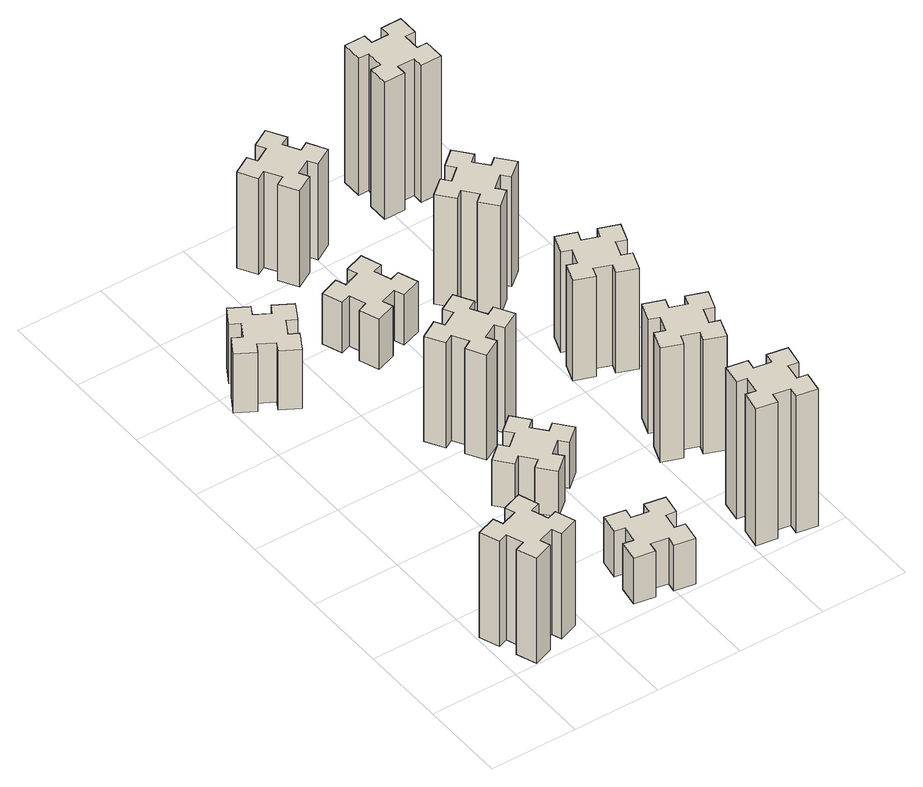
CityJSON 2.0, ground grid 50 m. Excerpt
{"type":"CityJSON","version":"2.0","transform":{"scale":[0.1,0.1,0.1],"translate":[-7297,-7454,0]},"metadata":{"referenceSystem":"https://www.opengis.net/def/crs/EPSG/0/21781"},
"CityObjects":{
"building1":{"type":"Building","attributes":{"class":"1000","function":"1000","usage":"1000","yearOfConstruction":2016,"roofType":"1000","measuredHeight":69,"storeysAboveGround":30,"storeysBelowGround":0},"geometry":[{"type":"Solid","lod":"1","boundaries":[[[[0,1,2,3,4,5,6,7,8,9,10,11,12,13,14,15,16,17,18,19]],[[17,16,20,21]],[[16,15,22,20]],[[15,14,23,22]],[[14,13,24,23]],[[13,12,25,24]],[[12,11,26,25]],[[11,10,27,26]],[[10,9,28,27]],[[9,8,29,28]],[[8,7,30,29]],[[7,6,31,30]],[[6,5,32,31]],[[5,4,33,32]],[[4,3,34,33]],[[3,2,35,34]],[[2,1,36,35]],[[1,0,37,36]],[[0,19,38,37]],[[19,18,39,38]],[[18,17,21,39]],[[24,25,26,27,28,29,30,31,32,33,34,35,36,37,38,39,21,20,22,23]]]]}]},
"building2":{"type":"Building","attributes":{"class":"1000","function":"1000","usage":"1000","yearOfConstruction":2016,"roofType":"1000","measuredHeight":39,"storeysAboveGround":30,"storeysBelowGround":0},"geometry":[{"type":"Solid","lod":"1","boundaries":[[[[40,41,42,43,44,45,46,47,48,49,50,51,52,53,54,55,56,57,58,59]],[[57,56,60,61]],[[56,55,62,60]],[[55,54,63,62]],[[54,53,64,63]],[[53,52,65,64]],[[52,51,66,65]],[[51,50,67,66]],[[50,49,68,67]],[[49,48,69,68]],[[48,47,70,69]],[[47,46,71,70]],[[46,45,72,71]],[[45,44,73,72]],[[44,43,74,73]],[[43,42,75,74]],[[42,41,76,75]],[[41,40,77,76]],[[40,59,78,77]],[[59,58,79,78]],[[58,57,61,79]],[[64,65,66,67,68,69,70,71,72,73,74,75,76,77,78,79,61,60,62,63]]]]}]},
"building3":{"type":"Building","attributes":{"class":"1000","function":"1000","usage":"1000","yearOfConstruction":2016,"roofType":"1000","measuredHeight":30,"storeysAboveGround":30,"storeysBelowGround":0},"geometry":[{"type":"Solid","lod":"1","boundaries":[[[[80,81,82,83,84,85,86,87,88,89,90,91,92,93,94,95,96,97,98,99]],[[97,96,100,101]],[[96,95,102,100]],[[95,94,103,102]],[[94,93,104,103]],[[93,92,105,104]],[[92,91,106,105]],[[91,90,107,106]],[[90,89,108,107]],[[89,88,109,108]],[[88,87,110,109]],[[87,86,111,110]],[[86,85,112,111]],[[85,84,113,112]],[[84,83,114,113]],[[83,82,115,114]],[[82,81,116,115]],[[81,80,117,116]],[[80,99,118,117]],[[99,98,119,118]],[[98,97,101,119]],[[104,105,106,107,108,109,110,111,112,113,114,115,116,117,118,119,101,100,102,103]]]]}]},
"building4":{"type":"Building","attributes":{"class":"1000","function":"1000","usage":"1000","yearOfConstruction":2016,"roofType":"1000","measuredHeight":30,"storeysAboveGround":30,"storeysBelowGround":0},"geometry":[{"type":"Solid","lod":"1","boundaries":[[[[120,121,122,123,124,125,126,127,128,129,130,131,132,133,134,135,136,137,138,139]],[[137,136,140,141]],[[136,135,142,140]],[[135,134,143,142]],[[134,133,144,143]],[[133,132,145,144]],[[132,131,146,145]],[[131,130,147,146]],[[130,129,148,147]],[[129,128,149,148]],[[128,127,150,149]],[[127,126,151,150]],[[126,125,152,151]],[[125,124,153,152]],[[124,123,154,153]],[[123,122,155,154]],[[122,121,156,155]],[[121,120,157,156]],[[120,139,158,157]],[[139,138,159,158]],[[138,137,141,159]],[[144,145,146,147,148,149,150,151,152,153,154,155,156,157,158,159,141,140,142,143]]]]}]},
"building5":{"type":"Building","attributes":{"class":"1000","function":"1000","usage":"1000","yearOfConstruction":2016,"roofType":"1000","measuredHeight":69,"storeysAboveGround":30,"storeysBelowGround":0},"geometry":[{"type":"Solid","lod":"1","boundaries":[[[[160,161,162,163,164,165,166,167,168,169,170,171,172,173,174,175,176,177,178,179]],[[177,176,180,181]],[[176,175,182,180]],[[175,174,183,182]],[[174,173,184,183]],[[173,172,185,184]],[[172,171,186,185]],[[171,170,187,186]],[[170,169,188,187]],[[169,168,189,188]],[[168,167,190,189]],[[167,166,191,190]],[[166,165,192,191]],[[165,164,193,192]],[[164,163,194,193]],[[163,162,195,194]],[[162,161,196,195]],[[161,160,197,196]],[[160,179,198,197]],[[179,178,199,198]],[[178,177,181,199]],[[184,185,186,187,188,189,190,191,192,193,194,195,196,197,198,199,181,180,182,183]]]]}]},
"building6":{"type":"Building","attributes":{"class":"1000","function":"1000","usage":"1000","yearOfConstruction":2016,"roofType":"1000","measuredHeight":33,"storeysAboveGround":30,"storeysBelowGround":0},"geometry":[{"type":"Solid","lod":"1","boundaries":[[[[200,201,202,203,204,205,206,207,208,209,210,211,212,213,214,215,216,217,218,219]],[[217,216,220,221]],[[216,215,222,220]],[[215,214,223,222]],[[214,213,224,223]],[[213,212,225,224]],[[212,211,226,225]],[[211,210,227,226]],[[210,209,228,227]],[[209,208,229,228]],[[208,207,230,229]],[[207,206,231,230]],[[206,205,232,231]],[[205,204,233,232]],[[204,203,234,233]],[[203,202,235,234]],[[202,201,236,235]],[[201,200,237,236]],[[200,219,238,237]],[[219,218,239,238]],[[218,217,221,239]],[[224,225,226,227,228,229,230,231,232,233,234,235,236,237,238,239,221,220,222,223]]]]}]},
"building7":{"type":"Building","attributes":{"class":"1000","function":"1000","usage":"1000","yearOfConstruction":2016,"roofType":"1000","measuredHeight":90,"storeysAboveGround":30,"storeysBelowGround":0},"geometry":[{"type":"Solid","lod":"1","boundaries":[[[[240,241,242,243,244,245,246,247,248,249,250,251,252,253,254,255,256,257,258,259]],[[257,256,260,261]],[[256,255,262,260]],[[255,254,263,262]],[[254,253,264,263]],[[253,252,265,264]],[[252,251,266,265]],[[251,250,267,266]],[[250,249,268,267]],[[249,248,269,268]],[[248,247,270,269]],[[247,246,271,270]],[[246,245,272,271]],[[245,244,273,272]],[[244,243,274,273]],[[243,242,275,274]],[[242,241,276,275]],[[241,240,277,276]],[[240,259,278,277]],[[259,258,279,278]],[[258,257,261,279]],[[264,265,266,267,268,269,270,271,272,273,274,275,276,277,278,279,261,260,262,263]]]]}]},
"building8":{"type":"Building","attributes":{"class":"1000","function":"1000","usage":"1000","yearOfConstruction":2016,"roofType":"1000","measuredHeight":63,"storeysAboveGround":30,"storeysBelowGround":0},"geometry":[{"type":"Solid","lod":"1","boundaries":[[[[280,281,282,283,284,285,286,287,288,289,290,291,292,293,294,295,296,297,298,299]],[[297,296,300,301]],[[296,295,302,300]],[[295,294,303,302]],[[294,293,304,303]],[[293,292,305,304]],[[292,291,306,305]],[[291,290,307,306]],[[290,289,308,307]],[[289,288,309,308]],[[288,287,310,309]],[[287,286,311,310]],[[286,285,312,311]],[[285,284,313,312]],[[284,283,314,313]],[[283,282,315,314]],[[282,281,316,315]],[[281,280,317,316]],[[280,299,318,317]],[[299,298,319,318]],[[298,297,301,319]],[[304,305,306,307,308,309,310,311,312,313,314,315,316,317,318,319,301,300,302,303]]]]}]},
"building9":{"type":"Building","attributes":{"class":"1000","function":"1000","usage":"1000","yearOfConstruction":2016,"roofType":"1000","measuredHeight":75,"storeysAboveGround":30,"storeysBelowGround":0},"geometry":[{"type":"Solid","lod":"1","boundaries":[[[[320,321,322,323,324,325,326,327,328,329,330,331,332,333,334,335,336,337,338,339]],[[337,336,340,341]],[[336,335,342,340]],[[335,334,343,342]],[[334,333,344,343]],[[333,332,345,344]],[[332,331,346,345]],[[331,330,347,346]],[[330,329,348,347]],[[329,328,349,348]],[[328,327,350,349]],[[327,326,351,350]],[[326,325,352,351]],[[325,324,353,352]],[[324,323,354,353]],[[323,322,355,354]],[[322,321,356,355]],[[321,320,357,356]],[[320,339,358,357]],[[339,338,359,358]],[[338,337,341,359]],[[344,345,346,347,348,349,350,351,352,353,354,355,356,357,358,359,341,340,342,343]]]]}]},
"building10":{"type":"Building","attributes":{"class":"1000","function":"1000","usage":"1000","yearOfConstruction":2016,"roofType":"1000","measuredHeight":66,"storeysAboveGround":30,"storeysBelowGround":0},"geometry":[{"type":"Solid","lod":"1","boundaries":[[[[360,361,362,363,364,365,366,367,368,369,370,371,372,373,374,375,376,377,378,379]],[[377,376,380,381]],[[376,375,382,380]],[[375,374,383,382]],[[374,373,384,383]],[[373,372,385,384]],[[372,371,386,385]],[[371,370,387,386]],[[370,369,388,387]],[[369,368,389,388]],[[368,367,390,389]],[[367,366,391,390]],[[366,365,392,391]],[[365,364,393,392]],[[364,363,394,393]],[[363,362,395,394]],[[362,361,396,395]],[[361,360,397,396]],[[360,379,398,397]],[[379,378,399,398]],[[378,377,381,399]],[[384,385,386,387,388,389,390,391,392,393,394,395,396,397,398,399,381,380,382,383]]]]}]},
"building11":{"type":"Building","attributes":{"class":"1000","function":"1000","usage":"1000","yearOfConstruction":2016,"roofType":"1000","measuredHeight":72,"storeysAboveGround":30,"storeysBelowGround":0},"geometry":[{"type":"Solid","lod":"1","boundaries":[[[[400,401,402,403,404,405,406,407,408,409,410,411,412,413,414,415,416,417,418,419]],[[417,416,420,421]],[[416,415,422,420]],[[415,414,423,422]],[[414,413,424,423]],[[413,412,425,424]],[[412,411,426,425]],[[411,410,427,426]],[[410,409,428,427]],[[409,408,429,428]],[[408,407,430,429]],[[407,406,431,430]],[[406,405,432,431]],[[405,404,433,432]],[[404,403,434,433]],[[403,402,435,434]],[[402,401,436,435]],[[401,400,437,436]],[[400,419,438,437]],[[419,418,439,438]],[[418,417,421,439]],[[424,425,426,427,428,429,430,431,432,433,434,435,436,437,438,439,421,420,422,423]]]]}]},
"building12":{"type":"Building","attributes":{"class":"1000","function":"1000","usage":"1000","yearOfConstruction":2016,"roofType":"1000","measuredHeight":90,"storeysAboveGround":30,"storeysBelowGround":0},"geometry":[{"type":"Solid","lod":"1","boundaries":[[[[440,441,442,443,444,445,446,447,448,449,450,451,452,453,454,455,456,457,458,459]],[[457,456,460,461]],[[456,455,462,460]],[[455,454,463,462]],[[454,453,464,463]],[[453,452,465,464]],[[452,451,466,465]],[[451,450,467,466]],[[450,449,468,467]],[[449,448,469,468]],[[448,447,470,469]],[[447,446,471,470]],[[446,445,472,471]],[[445,444,473,472]],[[444,443,474,473]],[[443,442,475,474]],[[442,441,476,475]],[[441,440,477,476]],[[440,459,478,477]],[[459,458,479,478]],[[458,457,461,479]],[[464,465,466,467,468,469,470,471,472,473,474,475,476,477,478,479,461,460,462,463]]]]}]}
},
"vertices":[
[115,235,0],[149,141,0],[93,120,0],[134,7,0],[247,49,0],[226,105,0],[320,139,0],[340,83,0],[453,124,0],[412,237,0],[356,216,0],[322,310,0],[378,330,0],[337,443,0],[224,402,0],[245,346,0],[151,312,0],[130,368,0],[17,327,0],[59,214,0],[151,312,690],[130,368,690],[245,346,690],[224,402,690],[337,443,690],[378,330,690],[322,310,690],[356,216,690],[412,237,690],[453,124,690],[340,83,690],[320,139,690],[226,105,690],[247,49,690],[134,7,690],[93,120,690],[149,141,690],[115,235,690],[59,214,690],[17,327,690],
[306,2347,0],[356,2434,0],[408,2404,0],[468,2508,0],[364,2568,0],[334,2516,0],[247,2566,0],[277,2618,0],[173,2678,0],[113,2574,0],[165,2544,0],[115,2457,0],[63,2487,0],[3,2383,0],[107,2323,0],[137,2375,0],[224,2325,0],[194,2273,0],[298,2213,0],[358,2317,0],[224,2325,390],[194,2273,390],[137,2375,390],[107,2323,390],[3,2383,390],[63,2487,390],[115,2457,390],[165,2544,390],[113,2574,390],[173,2678,390],[277,2618,390],[247,2566,390],[334,2516,390],[364,2568,390],[468,2508,390],[408,2404,390],[356,2434,390],[306,2347,390],[358,2317,390],[298,2213,390],
[876,294,0],[858,195,0],[799,206,0],[778,87,0],[897,67,0],[907,126,0],[1005,108,0],[995,49,0],[1113,28,0],[1134,147,0],[1075,157,0],[1092,255,0],[1151,245,0],[1172,363,0],[1054,384,0],[1044,325,0],[945,342,0],[956,401,0],[837,422,0],[817,304,0],[945,342,300],[956,401,300],[1044,325,300],[1054,384,300],[1172,363,300],[1151,245,300],[1092,255,300],[1075,157,300],[1134,147,300],[1113,28,300],[995,49,300],[1005,108,300],[907,126,300],[897,67,300],[778,87,300],[799,206,300],[858,195,300],[876,294,300],[817,304,300],[837,422,300],
[908,949,0],[984,1013,0],[1023,967,0],[1115,1044,0],[1038,1136,0],[992,1098,0],[927,1174,0],[973,1213,0],[896,1305,0],[804,1228,0],[843,1182,0],[766,1117,0],[728,1163,0],[636,1086,0],[713,994,0],[759,1033,0],[823,956,0],[777,918,0],[854,826,0],[946,903,0],[823,956,300],[777,918,300],[759,1033,300],[713,994,300],[636,1086,300],[728,1163,300],[766,1117,300],[843,1182,300],[804,1228,300],[896,1305,300],[973,1213,300],[927,1174,300],[992,1098,300],[1038,1136,300],[1115,1044,300],[1023,967,300],[984,1013,300],[908,949,300],[946,903,300],[854,826,300],
[755,1594,0],[805,1507,0],[753,1477,0],[813,1373,0],[917,1433,0],[887,1485,0],[974,1535,0],[1004,1483,0],[1108,1543,0],[1048,1647,0],[996,1617,0],[946,1704,0],[998,1734,0],[938,1838,0],[834,1778,0],[864,1726,0],[777,1676,0],[747,1728,0],[643,1668,0],[703,1564,0],[777,1676,690],[747,1728,690],[864,1726,690],[834,1778,690],[938,1838,690],[998,1734,690],[946,1704,690],[996,1617,690],[1048,1647,690],[1108,1543,690],[1004,1483,690],[974,1535,690],[887,1485,690],[917,1433,690],[813,1373,690],[753,1477,690],[805,1507,690],[755,1594,690],[703,1564,690],[643,1668,690],
[866,2325,0],[960,2359,0],[980,2303,0],[1093,2344,0],[1052,2457,0],[996,2436,0],[962,2530,0],[1018,2550,0],[977,2663,0],[864,2622,0],[885,2566,0],[791,2532,0],[770,2588,0],[657,2547,0],[699,2434,0],[755,2455,0],[789,2361,0],[733,2340,0],[774,2227,0],[887,2269,0],[789,2361,330],[733,2340,330],[755,2455,330],[699,2434,330],[657,2547,330],[770,2588,330],[791,2532,330],[885,2566,330],[864,2622,330],[977,2663,330],[1018,2550,330],[962,2530,330],[996,2436,330],[1052,2457,330],[1093,2344,330],[980,2303,330],[960,2359,330],[866,2325,330],[887,2269,330],[774,2227,330],
[1784,325,0],[1685,342,0],[1696,401,0],[1577,422,0],[1557,304,0],[1616,294,0],[1598,195,0],[1539,206,0],[1518,87,0],[1637,67,0],[1647,126,0],[1745,108,0],[1735,49,0],[1853,28,0],[1874,147,0],[1815,157,0],[1832,255,0],[1891,245,0],[1912,363,0],[1794,384,0],[1832,255,900],[1891,245,900],[1815,157,900],[1874,147,900],[1853,28,900],[1735,49,900],[1745,108,900],[1647,126,900],[1637,67,900],[1518,87,900],[1539,206,900],[1598,195,900],[1616,294,900],[1557,304,900],[1577,422,900],[1696,401,900],[1685,342,900],[1784,325,900],[1794,384,900],[1912,363,900],
[996,3197,0],[946,3284,0],[998,3314,0],[938,3418,0],[834,3358,0],[864,3306,0],[777,3256,0],[747,3308,0],[643,3248,0],[703,3144,0],[755,3174,0],[805,3087,0],[753,3057,0],[813,2953,0],[917,3013,0],[887,3065,0],[974,3115,0],[1004,3063,0],[1108,3123,0],[1048,3227,0],[974,3115,630],[1004,3063,630],[887,3065,630],[917,3013,630],[813,2953,630],[753,3057,630],[805,3087,630],[755,3174,630],[703,3144,630],[643,3248,630],[747,3308,630],[777,3256,630],[864,3306,630],[834,3358,630],[938,3418,630],[998,3314,630],[946,3284,630],[996,3197,630],[1048,3227,630],[1108,3123,630],
[1631,879,0],[1725,845,0],[1704,789,0],[1817,747,0],[1858,860,0],[1802,881,0],[1836,975,0],[1892,954,0],[1933,1067,0],[1820,1108,0],[1800,1052,0],[1706,1086,0],[1727,1142,0],[1614,1183,0],[1573,1070,0],[1629,1050,0],[1595,956,0],[1539,977,0],[1497,864,0],[1610,823,0],[1595,956,750],[1539,977,750],[1629,1050,750],[1573,1070,750],[1614,1183,750],[1727,1142,750],[1706,1086,750],[1800,1052,750],[1820,1108,750],[1933,1067,750],[1892,954,750],[1836,975,750],[1802,881,750],[1858,860,750],[1817,747,750],[1704,789,750],[1725,845,750],[1631,879,750],[1610,823,750],[1497,864,750],
[1800,1792,0],[1706,1826,0],[1727,1882,0],[1614,1923,0],[1573,1810,0],[1629,1790,0],[1595,1696,0],[1539,1717,0],[1497,1604,0],[1610,1563,0],[1631,1619,0],[1725,1585,0],[1704,1529,0],[1817,1487,0],[1858,1600,0],[1802,1621,0],[1836,1715,0],[1892,1694,0],[1933,1807,0],[1820,1848,0],[1836,1715,660],[1892,1694,660],[1802,1621,660],[1858,1600,660],[1817,1487,660],[1704,1529,660],[1725,1585,660],[1631,1619,660],[1610,1563,660],[1497,1604,660],[1539,1717,660],[1595,1696,660],[1629,1790,660],[1573,1810,660],[1614,1923,660],[1727,1882,660],[1706,1826,660],[1800,1792,660],[1820,1848,660],[1933,1807,660],
[1399,2413,0],[1463,2336,0],[1417,2298,0],[1494,2206,0],[1586,2283,0],[1548,2329,0],[1624,2393,0],[1663,2347,0],[1755,2424,0],[1678,2516,0],[1632,2478,0],[1567,2554,0],[1613,2593,0],[1536,2685,0],[1444,2608,0],[1483,2562,0],[1406,2497,0],[1368,2543,0],[1276,2466,0],[1353,2374,0],[1406,2497,720],[1368,2543,720],[1483,2562,720],[1444,2608,720],[1536,2685,720],[1613,2593,720],[1567,2554,720],[1632,2478,720],[1678,2516,720],[1755,2424,720],[1663,2347,720],[1624,2393,720],[1548,2329,720],[1586,2283,720],[1494,2206,720],[1417,2298,720],[1463,2336,720],[1399,2413,720],[1353,2374,720],[1276,2466,720],
[1565,3175,0],[1665,3175,0],[1665,3115,0],[1785,3115,0],[1785,3235,0],[1725,3235,0],[1725,3335,0],[1785,3335,0],[1785,3455,0],[1665,3455,0],[1665,3395,0],[1565,3395,0],[1565,3455,0],[1445,3455,0],[1445,3335,0],[1505,3335,0],[1505,3235,0],[1445,3235,0],[1445,3115,0],[1565,3115,0],[1505,3235,900],[1445,3235,900],[1505,3335,900],[1445,3335,900],[1445,3455,900],[1565,3455,900],[1565,3395,900],[1665,3395,900],[1665,3455,900],[1785,3455,900],[1785,3335,900],[1725,3335,900],[1725,3235,900],[1785,3235,900],[1785,3115,900],[1665,3115,900],[1665,3175,900],[1565,3175,900],[1565,3115,900],[1445,3115,900]
]}
